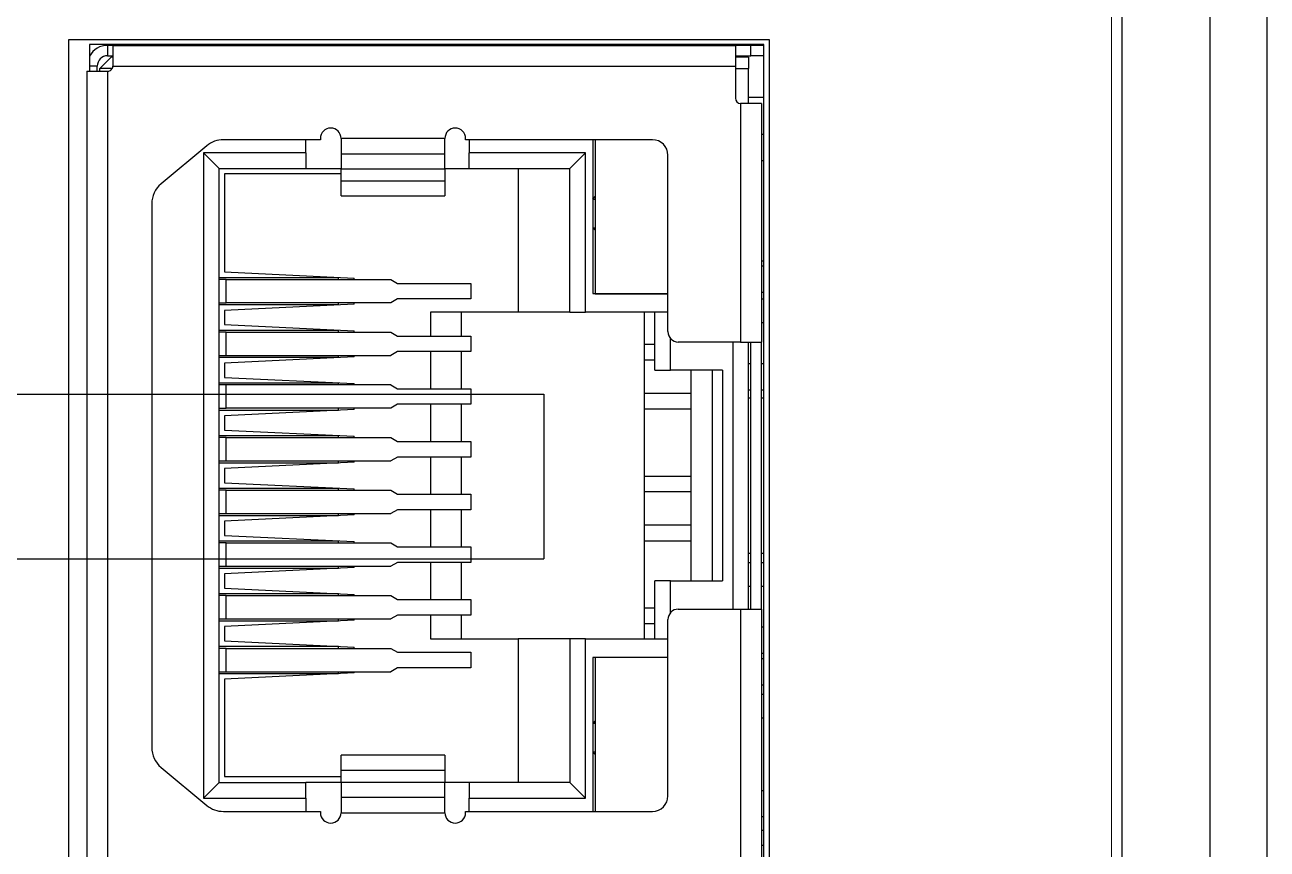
# Model space of a CAD drawing. Header units: inches. Extents: x 0 to 316, y -1 to 150.
# Drawn here: x 221.815 to 222.2864, y 40.0258 to 40.3387 of the extents above; entities that cross this region are included whole.
import ezdxf

# ---------------------------------------------------------------- set-up
doc = ezdxf.new("R2010")
doc.units = ezdxf.units.IN
doc.header["$MEASUREMENT"] = 0

# ---------------------------------------------------------------- blocks, each defined once
blk = doc.blocks.new('AB 1783-US5T')
at = {"color": 2}
for p, q in [((0.57283, 0), (0.57283, 4.51772)), ((0.52953, 0), (0.52953, 4.50787)), ((0.4626, 4.34055), (0.4626, 0.16732)), ((0.19094, 3.87992), (-0.32087, 3.87992)), ((-0.32087, 3.87992), (-0.32087, 3.85966)), ((-0.30709, 3.87935), (-0.30709, 3.87147)), ((-0.30315, 3.87935), (-0.30709, 3.87935)), ((-0.3032, 3.87992), (-0.3032, 3.87935)), ((-0.30315, 3.87992), (-0.30315, 3.87935)), ((-0.30315, 3.87935), (-0.30315, 3.8636)), ((-0.30315, 3.87935), (0.16929, 3.87935)), ((0.06839, 3.87935), (0.06878, 3.87974)), ((0.06878, 3.87974), (0.06897, 3.87992)), ((0.07728, 3.87935), (0.07785, 3.87992)), ((0.10776, 3.87935), (0.10719, 3.87992)), ((0.11607, 3.87992), (0.11626, 3.87974)), ((0.11626, 3.87974), (0.11665, 3.87935)), ((0.16929, 3.87992), (0.16929, 3.87935)), ((0.16929, 3.87935), (0.16929, 3.8636)), ((0.1811, 3.87935), (0.16929, 3.87935)), ((0.1811, 3.87147), (0.1811, 3.87935)), ((0.19094, 3.87935), (0.1811, 3.87935)), ((0.19094, 1.58465), (0.19094, 3.87992)), ((-0.30433, 3.87049), (-0.31299, 3.86183)), ((-0.30709, 3.87147), (-0.30315, 3.87147)), ((-0.30315, 3.87049), (-0.30433, 3.87049)), ((-0.3032, 3.87147), (-0.3032, 3.87049)), ((0.16929, 3.87147), (0.1811, 3.87147)), ((0.17913, 3.87049), (0.16929, 3.87049)), ((0.17913, 3.87049), (0.17913, 3.86183)), ((0.19094, 3.87147), (0.1811, 3.87147)), ((-0.32283, 3.85966), (-0.32283, 1.59588)), ((-0.32283, 3.85966), (-0.30709, 3.85966)), ((-0.31496, 3.8636), (-0.32087, 3.8636)), ((-0.31496, 3.85966), (-0.31496, 3.8636)), ((-0.31299, 3.85966), (-0.31299, 3.86183)), ((-0.30357, 3.86183), (-0.31299, 3.86183)), ((-0.30709, 3.85966), (-0.30709, 1.59588)), ((-0.30315, 3.8636), (0.16929, 3.8636)), ((0.16929, 3.8636), (0.16929, 3.83919)), ((0.16929, 3.86183), (0.17913, 3.86183)), ((0.17913, 3.83525), (0.17913, 3.86183)), ((0.19094, 3.83978), (0.17913, 3.83978)), ((0.17323, 3.83525), (0.17323, 3.65415)), ((0.18898, 3.83525), (0.17323, 3.83525)), ((0.18898, 3.83525), (0.18898, 3.65415)), ((0.19094, 3.81163), (0.18898, 3.81163)), ((-0.23185, 3.80313), (-0.26654, 3.77423)), ((-0.14567, 3.80769), (-0.21925, 3.80769)), ((-0.15669, 3.79766), (-0.15669, 3.80769)), ((-0.14567, 3.80868), (-0.14567, 3.80769)), ((-0.05118, 3.80868), (-0.12992, 3.80868)), ((-0.12992, 3.80868), (-0.12992, 3.79687)), ((-0.05118, 3.79687), (-0.05118, 3.80868)), ((-0.03543, 3.80769), (-0.03543, 3.80868)), ((0.1063, 3.80769), (-0.03543, 3.80769)), ((-0.03268, 3.80769), (-0.03268, 3.79766)), ((0.06102, 3.80769), (0.06102, 3.69096)), ((0.06299, 3.80769), (0.06299, 3.69077)), ((-0.15669, 3.79766), (-0.23425, 3.79766)), ((-0.23425, 3.79766), (-0.22244, 3.78584)), ((-0.23425, 3.79766), (-0.23425, 3.30789)), ((-0.15669, 3.79766), (-0.15669, 3.78584)), ((-0.05118, 3.79687), (-0.12992, 3.79687)), ((-0.12992, 3.79687), (-0.12992, 3.78562)), ((-0.05118, 3.78562), (-0.05118, 3.79687)), ((0.05551, 3.79766), (-0.03268, 3.79766)), ((-0.03268, 3.78584), (-0.03268, 3.79766)), ((0.05551, 3.79766), (0.0437, 3.78584)), ((0.05551, 3.67679), (0.05551, 3.79766)), ((0.11811, 3.66203), (0.11811, 3.79588)), ((0.18898, 3.79195), (0.19094, 3.79195)), ((-0.22244, 3.78584), (-0.15669, 3.78584)), ((-0.22244, 3.3197), (-0.22244, 3.78584)), ((-0.2185, 3.78191), (-0.2185, 3.70735)), ((-0.12992, 3.78191), (-0.2185, 3.78191)), ((-0.15669, 3.78584), (-0.12992, 3.78584)), ((-0.12992, 3.78562), (-0.05118, 3.78562)), ((-0.12992, 3.77627), (-0.12992, 3.78562)), ((-0.05118, 3.78584), (-0.03268, 3.78584)), ((-0.05118, 3.78562), (-0.05118, 3.77627)), ((-0.03268, 3.78584), (0.0437, 3.78584)), ((0.00433, 3.78584), (0.00433, 3.67679)), ((0.0437, 3.67679), (0.0437, 3.78584)), ((-0.05118, 3.77627), (-0.12992, 3.77627)), ((-0.12992, 3.76502), (-0.12992, 3.77627)), ((-0.05118, 3.77627), (-0.05118, 3.76502)), ((-0.12992, 3.76502), (-0.05118, 3.76502)), ((0.06102, 3.76262), (0.06299, 3.76458)), ((0.06102, 3.76262), (0.06299, 3.76262)), ((-0.27362, 3.7591), (-0.27362, 3.34644)), ((0.06102, 3.74096), (0.06299, 3.73899)), ((0.06102, 3.74096), (0.06299, 3.74096)), ((0.18898, 3.71577), (0.19094, 3.71577)), ((-0.2185, 3.70735), (-0.12008, 3.70262)), ((0.19094, 3.71163), (0.18898, 3.71163)), ((-0.13189, 3.70301), (-0.22244, 3.70301)), ((-0.21706, 3.70163), (-0.22244, 3.70163)), ((-0.21706, 3.68391), (-0.21706, 3.70163)), ((-0.21706, 3.70163), (-0.09215, 3.70163)), ((-0.13189, 3.70163), (-0.13189, 3.70301)), ((-0.12008, 3.70163), (-0.12008, 3.70262)), ((-0.09215, 3.70163), (-0.08709, 3.69868)), ((-0.08709, 3.69868), (-0.03141, 3.69868)), ((-0.03141, 3.69868), (-0.03141, 3.68687)), ((-0.08709, 3.68687), (-0.09215, 3.68391)), ((-0.03141, 3.68687), (-0.08709, 3.68687)), ((0.06102, 3.69096), (0.11811, 3.69096)), ((0.06299, 3.69077), (0.11811, 3.69077)), ((0.18898, 3.69195), (0.19094, 3.69195)), ((0.19094, 3.68663), (0.18898, 3.68663)), ((-0.22244, 3.68391), (-0.21706, 3.68391)), ((-0.22244, 3.68254), (-0.13189, 3.68254)), ((-0.12008, 3.68293), (-0.2185, 3.6782)), ((-0.2185, 3.6782), (-0.2185, 3.66735)), ((-0.09215, 3.68391), (-0.21706, 3.68391)), ((-0.13189, 3.68254), (-0.13189, 3.68391)), ((-0.12008, 3.68293), (-0.12008, 3.68391)), ((-0.0622, 3.67679), (-0.0622, 3.65868)), ((0.00433, 3.67679), (-0.0622, 3.67679)), ((-0.03858, 3.65868), (-0.03858, 3.67679)), ((0.0437, 3.67679), (0.00433, 3.67679)), ((0.0437, 3.67679), (0.05551, 3.67679)), ((0.11811, 3.67679), (0.05551, 3.67679)), ((0.10039, 3.42876), (0.10039, 3.67679)), ((0.10827, 3.63269), (0.10827, 3.67679)), ((0.18898, 3.66892), (0.19094, 3.66892)), ((-0.13189, 3.66301), (-0.22244, 3.66301)), ((-0.21706, 3.66163), (-0.22244, 3.66163)), ((-0.2185, 3.66735), (-0.12008, 3.66262)), ((-0.21706, 3.64392), (-0.21706, 3.66163)), ((-0.21706, 3.66163), (-0.09215, 3.66163)), ((-0.13189, 3.66163), (-0.13189, 3.66301)), ((-0.12008, 3.66163), (-0.12008, 3.66262)), ((-0.09215, 3.66163), (-0.08709, 3.65868)), ((-0.08709, 3.65868), (-0.03141, 3.65868)), ((-0.03141, 3.65868), (-0.03141, 3.64687)), ((0.10827, 3.65218), (0.10039, 3.65218)), ((0.12008, 3.63269), (0.12008, 3.65682)), ((0.17323, 3.65415), (0.12598, 3.65415)), ((0.16732, 3.65415), (0.16732, 3.4514)), ((0.17323, 3.65415), (0.18898, 3.65415)), ((0.17913, 3.4514), (0.17913, 3.65415)), ((0.1811, 3.4514), (0.1811, 3.65415)), ((0.18898, 3.4514), (0.18898, 3.65415)), ((-0.22244, 3.64392), (-0.21706, 3.64392)), ((-0.22244, 3.64254), (-0.13189, 3.64254)), ((-0.12008, 3.64293), (-0.2185, 3.6382)), ((-0.21706, 3.64392), (-0.09215, 3.64392)), ((-0.13189, 3.64254), (-0.13189, 3.64392)), ((-0.12008, 3.64293), (-0.12008, 3.64392)), ((-0.08709, 3.64687), (-0.09215, 3.64392)), ((-0.03141, 3.64687), (-0.08709, 3.64687)), ((-0.0622, 3.64687), (-0.0622, 3.61868)), ((-0.03858, 3.61868), (-0.03858, 3.64687)), ((0.10827, 3.64037), (0.10039, 3.64037)), ((-0.2185, 3.6382), (-0.2185, 3.62735)), ((0.10827, 3.63269), (0.12008, 3.63269)), ((0.15945, 3.63269), (0.12008, 3.63269)), ((0.13583, 3.47285), (0.13583, 3.63269)), ((0.15158, 3.63269), (0.15158, 3.47285)), ((0.15945, 3.63269), (0.15945, 3.47285)), ((0.1811, 3.63762), (0.17913, 3.63762)), ((0.19094, 3.63762), (0.18898, 3.63762)), ((-0.13189, 3.62301), (-0.22244, 3.62301)), ((-0.21706, 3.62163), (-0.22244, 3.62163)), ((-0.2185, 3.62735), (-0.12008, 3.62262)), ((-0.21706, 3.60391), (-0.21706, 3.62163)), ((-0.09215, 3.62163), (-0.21706, 3.62163)), ((-0.13189, 3.62163), (-0.13189, 3.62301)), ((-0.12008, 3.62163), (-0.12008, 3.62262)), ((-0.09215, 3.62163), (-0.08709, 3.61868)), ((-0.08709, 3.61868), (-0.03141, 3.61868)), ((-0.03141, 3.61868), (-0.03141, 3.60687)), ((0.13583, 3.61517), (0.10039, 3.61517)), ((0.17913, 3.61793), (0.1811, 3.61793)), ((0.17913, 3.61183), (0.1811, 3.61183)), ((0.18898, 3.61793), (0.19094, 3.61793)), ((0.18898, 3.61183), (0.19094, 3.61183)), ((-0.22244, 3.60391), (-0.21706, 3.60391)), ((-0.22244, 3.60254), (-0.13189, 3.60254)), ((-0.12008, 3.60293), (-0.2185, 3.5982)), ((-0.09215, 3.60391), (-0.21706, 3.60391)), ((-0.13189, 3.60254), (-0.13189, 3.60391)), ((-0.12008, 3.60293), (-0.12008, 3.60391)), ((-0.08709, 3.60687), (-0.09215, 3.60391)), ((-0.03141, 3.60687), (-0.08709, 3.60687)), ((-0.0622, 3.60687), (-0.0622, 3.57868)), ((-0.03858, 3.57868), (-0.03858, 3.60687)), ((0.10039, 3.60336), (0.13583, 3.60336)), ((-0.2185, 3.5982), (-0.2185, 3.58735)), ((-0.13189, 3.58301), (-0.22244, 3.58301)), ((-0.2185, 3.58735), (-0.12008, 3.58262)), ((-0.13189, 3.58163), (-0.13189, 3.58301)), ((-0.12008, 3.58163), (-0.12008, 3.58262)), ((-0.21706, 3.58163), (-0.22244, 3.58163)), ((-0.21706, 3.56392), (-0.21706, 3.58163)), ((-0.21706, 3.58163), (-0.09215, 3.58163)), ((-0.09215, 3.58163), (-0.08709, 3.57868)), ((-0.08709, 3.57868), (-0.03141, 3.57868)), ((-0.03141, 3.57868), (-0.03141, 3.56687)), ((-0.22244, 3.56392), (-0.21706, 3.56392)), ((-0.21706, 3.56392), (-0.09215, 3.56392)), ((-0.13189, 3.56254), (-0.13189, 3.56392)), ((-0.12008, 3.56293), (-0.12008, 3.56392)), ((-0.08709, 3.56687), (-0.09215, 3.56392)), ((-0.03141, 3.56687), (-0.08709, 3.56687)), ((-0.0622, 3.56687), (-0.0622, 3.53868)), ((-0.03858, 3.53868), (-0.03858, 3.56687)), ((-0.22244, 3.56254), (-0.13189, 3.56254)), ((-0.12008, 3.56293), (-0.2185, 3.5582)), ((-0.2185, 3.5582), (-0.2185, 3.54735)), ((-0.2185, 3.54735), (-0.12008, 3.54262)), ((0.13583, 3.55218), (0.10039, 3.55218)), ((-0.13189, 3.54301), (-0.22244, 3.54301)), ((-0.21706, 3.54163), (-0.22244, 3.54163)), ((-0.21706, 3.52392), (-0.21706, 3.54163)), ((-0.21706, 3.54163), (-0.09215, 3.54163)), ((-0.13189, 3.54163), (-0.13189, 3.54301)), ((-0.12008, 3.54163), (-0.12008, 3.54262)), ((-0.09215, 3.54163), (-0.08709, 3.53868)), ((-0.08709, 3.53868), (-0.03141, 3.53868)), ((-0.03141, 3.53868), (-0.03141, 3.52687)), ((0.13583, 3.54037), (0.10039, 3.54037)), ((-0.08709, 3.52687), (-0.09215, 3.52392)), ((-0.03141, 3.52687), (-0.08709, 3.52687)), ((-0.0622, 3.52687), (-0.0622, 3.49868)), ((-0.03858, 3.49868), (-0.03858, 3.52687)), ((-0.22244, 3.52392), (-0.21706, 3.52392)), ((-0.22244, 3.52254), (-0.13189, 3.52254)), ((-0.12008, 3.52293), (-0.2185, 3.5182)), ((-0.2185, 3.5182), (-0.2185, 3.50735)), ((-0.21706, 3.52392), (-0.09215, 3.52392)), ((-0.13189, 3.52254), (-0.13189, 3.52392)), ((-0.12008, 3.52293), (-0.12008, 3.52392)), ((-0.2185, 3.50735), (-0.12008, 3.50262)), ((0.13583, 3.51517), (0.10039, 3.51517)), ((-0.13189, 3.50301), (-0.22244, 3.50301)), ((-0.21706, 3.50163), (-0.22244, 3.50163)), ((-0.21706, 3.48391), (-0.21706, 3.50163)), ((-0.21706, 3.50163), (-0.09215, 3.50163)), ((-0.13189, 3.50163), (-0.13189, 3.50301)), ((-0.12008, 3.50163), (-0.12008, 3.50262)), ((-0.09215, 3.50163), (-0.08709, 3.49868)), ((-0.08709, 3.49868), (-0.03141, 3.49868)), ((-0.03141, 3.49868), (-0.03141, 3.48687)), ((0.10039, 3.50336), (0.13583, 3.50336)), ((0.1811, 3.49372), (0.17913, 3.49372)), ((0.19094, 3.49372), (0.18898, 3.49372)), ((-0.22244, 3.48391), (-0.21706, 3.48391)), ((-0.22244, 3.48254), (-0.13189, 3.48254)), ((-0.12008, 3.48293), (-0.2185, 3.4782)), ((-0.21706, 3.48391), (-0.09215, 3.48391)), ((-0.13189, 3.48254), (-0.13189, 3.48391)), ((-0.12008, 3.48293), (-0.12008, 3.48391)), ((-0.08709, 3.48687), (-0.09215, 3.48391)), ((-0.03141, 3.48687), (-0.08709, 3.48687)), ((-0.0622, 3.48687), (-0.0622, 3.45868)), ((-0.03858, 3.45868), (-0.03858, 3.48687)), ((0.1811, 3.48663), (0.17913, 3.48663)), ((0.19094, 3.48663), (0.18898, 3.48663)), ((-0.2185, 3.4782), (-0.2185, 3.46735)), ((0.10827, 3.42876), (0.10827, 3.47285)), ((0.12008, 3.47285), (0.10827, 3.47285)), ((0.12008, 3.44873), (0.12008, 3.47285)), ((0.12008, 3.47285), (0.15945, 3.47285)), ((-0.13189, 3.46301), (-0.22244, 3.46301)), ((-0.21706, 3.46163), (-0.22244, 3.46163)), ((-0.2185, 3.46735), (-0.12008, 3.46262)), ((-0.21706, 3.44392), (-0.21706, 3.46163)), ((-0.21706, 3.46163), (-0.09215, 3.46163)), ((-0.13189, 3.46163), (-0.13189, 3.46301)), ((-0.12008, 3.46163), (-0.12008, 3.46262)), ((-0.09215, 3.46163), (-0.08709, 3.45868)), ((0.17913, 3.46892), (0.1811, 3.46892)), ((0.18898, 3.46892), (0.19094, 3.46892)), ((-0.08709, 3.45868), (-0.03141, 3.45868)), ((-0.03141, 3.45868), (-0.03141, 3.44687)), ((0.10827, 3.45218), (0.10039, 3.45218)), ((0.12598, 3.4514), (0.17323, 3.4514)), ((0.17323, 3.4514), (0.17323, 3.10415)), ((0.17323, 3.4514), (0.18898, 3.4514)), ((0.18898, 3.4514), (0.18898, 3.10415)), ((-0.22244, 3.44392), (-0.21706, 3.44392)), ((-0.22244, 3.44254), (-0.13189, 3.44254)), ((-0.12008, 3.44293), (-0.2185, 3.4382)), ((-0.21706, 3.44392), (-0.09215, 3.44392)), ((-0.13189, 3.44254), (-0.13189, 3.44392)), ((-0.12008, 3.44293), (-0.12008, 3.44392)), ((-0.08709, 3.44687), (-0.09215, 3.44392)), ((-0.03141, 3.44687), (-0.08709, 3.44687)), ((-0.0622, 3.44687), (-0.0622, 3.42876)), ((-0.03858, 3.42876), (-0.03858, 3.44687)), ((0.11811, 3.30966), (0.11811, 3.44352)), ((-0.2185, 3.4382), (-0.2185, 3.42735)), ((0.10827, 3.44037), (0.10039, 3.44037)), ((0.19094, 3.43762), (0.18898, 3.43762)), ((-0.13189, 3.42301), (-0.22244, 3.42301)), ((-0.2185, 3.42735), (-0.12008, 3.42262)), ((-0.13189, 3.42163), (-0.13189, 3.42301)), ((-0.12008, 3.42163), (-0.12008, 3.42262)), ((-0.0622, 3.42876), (0.00433, 3.42876)), ((0.00433, 3.42876), (0.00433, 3.3197)), ((0.0437, 3.42876), (0.00433, 3.42876)), ((0.0437, 3.42876), (0.0437, 3.3197)), ((0.05551, 3.42876), (0.0437, 3.42876)), ((0.05551, 3.30789), (0.05551, 3.42876)), ((0.05551, 3.42876), (0.11811, 3.42876)), ((-0.21706, 3.42163), (-0.22244, 3.42163)), ((-0.21706, 3.40391), (-0.21706, 3.42163)), ((-0.21706, 3.42163), (-0.09215, 3.42163)), ((-0.09215, 3.42163), (-0.08709, 3.41868)), ((-0.08709, 3.41868), (-0.03141, 3.41868)), ((-0.03141, 3.41868), (-0.03141, 3.40687)), ((0.06102, 3.41458), (0.06102, 3.29785)), ((0.11811, 3.41458), (0.06102, 3.41458)), ((0.06299, 3.41478), (0.06299, 3.29785)), ((0.11811, 3.41478), (0.06299, 3.41478)), ((0.18898, 3.41793), (0.19094, 3.41793)), ((0.19094, 3.4136), (0.18898, 3.4136)), ((-0.22244, 3.40391), (-0.21706, 3.40391)), ((-0.21706, 3.40391), (-0.09215, 3.40391)), ((-0.13189, 3.40254), (-0.13189, 3.40391)), ((-0.12008, 3.40293), (-0.12008, 3.40391)), ((-0.08709, 3.40687), (-0.09215, 3.40391)), ((-0.03141, 3.40687), (-0.08709, 3.40687)), ((-0.22244, 3.40254), (-0.13189, 3.40254)), ((-0.12008, 3.40293), (-0.2185, 3.3982)), ((-0.2185, 3.3982), (-0.2185, 3.32443)), ((0.18898, 3.39391), (0.19094, 3.39391)), ((0.19094, 3.38663), (0.18898, 3.38663)), ((0.06299, 3.36655), (0.06102, 3.36458)), ((0.18898, 3.36891), (0.19094, 3.36891)), ((0.06299, 3.36458), (0.06102, 3.36458)), ((-0.05118, 3.34053), (-0.12992, 3.34053)), ((-0.12992, 3.32928), (-0.12992, 3.34053)), ((-0.05118, 3.34053), (-0.05118, 3.32928)), ((0.06299, 3.34096), (0.06102, 3.34293)), ((0.06299, 3.34293), (0.06102, 3.34293)), ((-0.26654, 3.33132), (-0.23185, 3.30241)), ((-0.12992, 3.32928), (-0.05118, 3.32928)), ((-0.12992, 3.31993), (-0.12992, 3.32928)), ((-0.05118, 3.32928), (-0.05118, 3.31993)), ((-0.23425, 3.30789), (-0.22244, 3.3197)), ((-0.22244, 3.3197), (-0.15669, 3.3197)), ((-0.2185, 3.32443), (-0.12992, 3.32443)), ((-0.15669, 3.30789), (-0.15669, 3.3197)), ((-0.12992, 3.3197), (-0.15669, 3.3197)), ((-0.05118, 3.31993), (-0.12992, 3.31993)), ((-0.12992, 3.31993), (-0.12992, 3.30868)), ((-0.05118, 3.30868), (-0.05118, 3.31993)), ((-0.03268, 3.3197), (-0.05118, 3.3197)), ((0.0437, 3.3197), (-0.03268, 3.3197)), ((-0.03268, 3.3197), (-0.03268, 3.30789)), ((0.0437, 3.3197), (0.05551, 3.30789)), ((0.19094, 3.3136), (0.18898, 3.3136)), ((-0.23425, 3.30789), (-0.15669, 3.30789)), ((-0.15669, 3.30789), (-0.15669, 3.29785)), ((-0.12992, 3.30868), (-0.05118, 3.30868)), ((-0.12992, 3.30868), (-0.12992, 3.29687)), ((-0.05118, 3.29687), (-0.05118, 3.30868)), ((-0.03268, 3.30789), (0.05551, 3.30789)), ((-0.03268, 3.29785), (-0.03268, 3.30789)), ((-0.21925, 3.29785), (-0.14567, 3.29785)), ((-0.14567, 3.29785), (-0.14567, 3.29687)), ((-0.12992, 3.29687), (-0.05118, 3.29687)), ((-0.03543, 3.29687), (-0.03543, 3.29785)), ((-0.03543, 3.29785), (0.1063, 3.29785)), ((0.18898, 3.29392), (0.19094, 3.29392)), ((0.18898, 3.28368), (0.19094, 3.28368)), ((0.19094, 3.27187), (0.18898, 3.27187))]:
    blk.add_line(p, q, dxfattribs=at)
at = {"color": 2, "linetype": 'Continuous', "lineweight": 15}
for p, q in [((0.45472, 4.34055), (0.45472, 0.16732)), ((0.19488, 3.88386), (-0.33661, 3.88386)), ((-0.33661, 3.88386), (-0.33661, 1.58071)), ((0.19488, 1.58071), (0.19488, 3.88386))]:
    blk.add_line(p, q, dxfattribs=at)
at = {"color": 2}
for centre, radius, start, end in [((-0.30709, 3.8636), 0.01575, 90, 151.04498), ((-0.30709, 3.8636), 0.00787, 90, 180), ((-0.30709, 3.8636), 0.00394, 269.99968, 0), ((0.17323, 3.83919), 0.00394, 180, 270), ((-0.1378, 3.80868), 0.00787, 0, 180), ((-0.04331, 3.80868), 0.00787, 0, 180), ((-0.21925, 3.78801), 0.01969, 90, 129.80557), ((0.1063, 3.79588), 0.01181, 0, 90), ((-0.25394, 3.7591), 0.01969, 129.80557, 180), ((0.12598, 3.66203), 0.00787, 180, 270), ((0.12598, 3.44352), 0.00787, 90, 180), ((-0.25394, 3.34644), 0.01969, 180, 230.19443), ((0.1063, 3.30966), 0.01181, 270, 0), ((-0.21925, 3.31754), 0.01969, 230.19443, 270), ((-0.1378, 3.29687), 0.00787, 180, 0), ((-0.04331, 3.29687), 0.00787, 180, 0)]:
    blk.add_arc(centre, radius, start, end, dxfattribs=at)
blk.add_open_spline([(-0.33661, 3.88386), (-0.33661, 3.88386), (-0.33661, 1.58072), (-0.33661, 1.58072), (-0.33661, 1.58072), (-0.33661, 1.58072), (0.19488, 1.58072), (0.19488, 1.58072), (0.19488, 1.58072), (0.19488, 1.58072), (0.19488, 3.88386), (0.19488, 3.88386), (0.19488, 3.88386), (0.19488, 3.88386), (-0.33661, 3.88386), (-0.33661, 3.88386)], degree=3, knots=[0, 0, 0, 0, 0.25, 0.25, 0.25, 0.25, 0.5, 0.5, 0.5, 0.5, 0.75, 0.75, 0.75, 0.75, 1, 1, 1, 1], dxfattribs=at)

msp = doc.modelspace()

# ---------------------------------------------------------------- linework, layer by layer
at = {"linetype": 'Continuous'}
for p, q in [((219.96875, 40.19853), (222.01201, 40.19853)), ((222.01201, 40.19853), (222.01201, 40.13603)), ((220.03125, 40.13603), (222.01201, 40.13603))]:
    msp.add_line(p, q, dxfattribs=at)

# ---------------------------------------------------------------- block references
at = {"linetype": 'Continuous', "xscale": 0.5, "yscale": 0.5, "zscale": 0.5}
msp.add_blockref('AB 1783-US5T', (222, 38.39119), dxfattribs=at)

doc.saveas('drawing.dxf')
